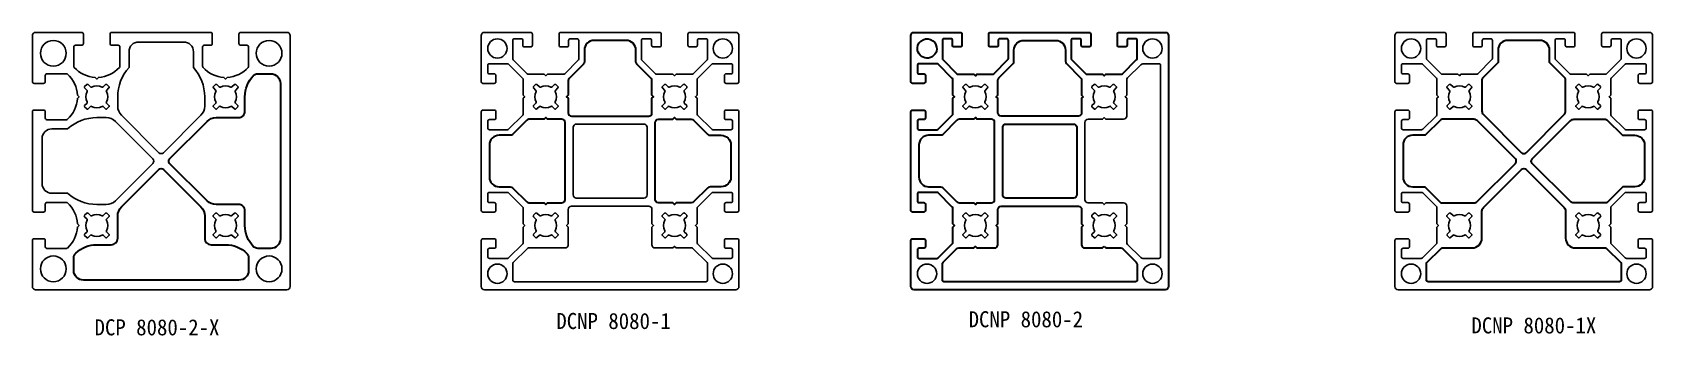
# Model space of a CAD drawing. Extents: x 2157 to 12417, y 247 to 1676.
# Drawn here: x 9896 to 10399, y 1502 to 1596 of the extents above; entities that cross this region are included whole.
import ezdxf

# ---------------------------------------------------------------- set-up
doc = ezdxf.new("R2010")
doc.units = 0
doc.header["$LTSCALE"] = 8
doc.layers.add('3', color=3, linetype='CONTINUOUS')
doc.layers.add('AM_0', color=7, linetype='CONTINUOUS', lineweight=30)
doc.styles.add('궁서체', font='')
doc.styles.get('궁서체').set_extended_font_data('GungsuhChe')

msp = doc.modelspace()

# ---------------------------------------------------------------- linework, layer by layer
at = {"layer": '3', "color": 7}
for points in [[(9951.47, 1592.06), (9949.47, 1592.06, 0.414214), (9948.97, 1591.56), (9948.97, 1585.49, 0.186978), (9949.1, 1585.16, 0.196808), (9955.6, 1582.07), (9956.12, 1581.56), (9956.63, 1582.07, 0.196808), (9963.14, 1585.16, 0.186978), (9963.27, 1585.49), (9963.27, 1591.56, 0.414214), (9962.77, 1592.06), (9960.77, 1592.06, -0.414214), (9960.27, 1592.56), (9960.27, 1595.56, -0.414214), (9960.77, 1596.06), (9975.12, 1596.06, -0.414214), (9976.12, 1595.06), (9976.12, 1517.06, -0.414214), (9975.12, 1516.06), (9897.12, 1516.06, -0.414214), (9896.12, 1517.06), (9896.12, 1531.41, -0.414214), (9896.62, 1531.91), (9899.62, 1531.91, -0.414214), (9900.12, 1531.41), (9900.12, 1529.41, 0.414214), (9900.62, 1528.91), (9906.68, 1528.91, 0.186978), (9907.02, 1529.04, 0.196808), (9910.1, 1535.54), (9910.62, 1536.06), (9910.1, 1536.57, 0.196808), (9907.02, 1543.08, 0.186978), (9906.68, 1543.21), (9900.62, 1543.21, 0.414214), (9900.12, 1542.71), (9900.12, 1540.71, -0.414214), (9899.62, 1540.21), (9896.62, 1540.21, -0.414214), (9896.12, 1540.71), (9896.12, 1556.06), (9896.12, 1571.41, -0.414214), (9896.62, 1571.91), (9899.62, 1571.91, -0.414214), (9900.12, 1571.41), (9900.12, 1569.41, 0.414214), (9900.62, 1568.91), (9906.68, 1568.91, 0.186978), (9907.02, 1569.04, 0.196808), (9910.1, 1575.54), (9910.62, 1576.06), (9910.1, 1576.57, 0.196808), (9907.02, 1583.08, 0.186978), (9906.68, 1583.21), (9900.62, 1583.21, 0.414214), (9900.12, 1582.71), (9900.12, 1580.71, -0.414214), (9899.62, 1580.21), (9896.62, 1580.21, -0.414214), (9896.12, 1580.71), (9896.12, 1595.06, -0.414214), (9897.12, 1596.06), (9911.47, 1596.06, -0.414214), (9911.97, 1595.56), (9911.97, 1592.56, -0.414214), (9911.47, 1592.06), (9909.47, 1592.06, 0.414214), (9908.97, 1591.56), (9908.97, 1585.49, 0.186978), (9909.1, 1585.16, 0.196808), (9915.6, 1582.07), (9916.12, 1581.56), (9916.63, 1582.07, 0.196808), (9923.14, 1585.16, 0.186978), (9923.27, 1585.49), (9923.27, 1591.56, 0.414214), (9922.77, 1592.06), (9920.77, 1592.06, -0.414214), (9920.27, 1592.56), (9920.27, 1595.56, -0.414214), (9920.77, 1596.06), (9936.12, 1596.06), (9951.47, 1596.06, -0.414214), (9951.97, 1595.56), (9951.97, 1592.56, -0.414214)], [(9923.79, 1570.3), (9935.41, 1558.67, 0.414214), (9936.82, 1558.67), (9948.44, 1570.3, 0.198912), (9949.62, 1573.12), (9949.62, 1576.06, 0.186266), (9946.12, 1585.13), (9946.12, 1590.06, 0.414214), (9943.12, 1593.06), (9936.12, 1593.06), (9929.12, 1593.06, 0.414214), (9926.12, 1590.06), (9926.12, 1585.13, 0.186266), (9922.62, 1576.06), (9922.62, 1573.12, 0.198912)], [(9917.74, 1579.04, 0.33241), (9918.1, 1579.1), (9918.84, 1579.84, -0.414214), (9919.26, 1579.84), (9919.9, 1579.21, -0.414214), (9919.9, 1578.78), (9919.15, 1578.04, 0.33241), (9919.1, 1577.68, -0.254426), (9919.1, 1574.43, 0.33241), (9919.15, 1574.08), (9919.9, 1573.33, -0.414214), (9919.9, 1572.91), (9919.26, 1572.28, -0.414214), (9918.84, 1572.28), (9918.1, 1573.02, 0.33241), (9917.74, 1573.07, -0.254426), (9914.49, 1573.07, 0.33241), (9914.14, 1573.02), (9913.39, 1572.28, -0.414214), (9912.97, 1572.28), (9912.33, 1572.91, -0.414214), (9912.33, 1573.33), (9913.08, 1574.08, 0.33241), (9913.13, 1574.43, -0.254426), (9913.13, 1577.68, 0.33241), (9913.08, 1578.04), (9912.33, 1578.78, -0.414214), (9912.33, 1579.21), (9912.97, 1579.84, -0.414214), (9913.39, 1579.84), (9914.14, 1579.1, 0.33241), (9914.49, 1579.04, -0.254426)], [(9954.49, 1579.04, -0.33241), (9954.14, 1579.1), (9953.39, 1579.84, 0.414214), (9952.97, 1579.84), (9952.33, 1579.21, 0.414214), (9952.33, 1578.78), (9953.08, 1578.04, -0.33241), (9953.13, 1577.68, 0.254426), (9953.13, 1574.43, -0.33241), (9953.08, 1574.08), (9952.33, 1573.33, 0.414214), (9952.33, 1572.91), (9952.97, 1572.28, 0.414214), (9953.39, 1572.28), (9954.14, 1573.02, -0.33241), (9954.49, 1573.07, 0.254426), (9957.74, 1573.07, -0.33241), (9958.1, 1573.02), (9958.84, 1572.28, 0.414214), (9959.26, 1572.28), (9959.9, 1572.91, 0.414214), (9959.9, 1573.33), (9959.15, 1574.08, -0.33241), (9959.1, 1574.43, 0.254426), (9959.1, 1577.68, -0.33241), (9959.15, 1578.04), (9959.9, 1578.78, 0.414214), (9959.9, 1579.21), (9959.26, 1579.84, 0.414214), (9958.84, 1579.84), (9958.1, 1579.1, -0.33241), (9957.74, 1579.04, 0.254426)], [(10058.51, 1574.43, 0.33241), (10058.57, 1574.08), (10059.31, 1573.33, -0.414214), (10059.31, 1572.91), (10058.68, 1572.28, -0.414214), (10058.25, 1572.28), (10057.51, 1573.02, 0.33241), (10057.15, 1573.07, -0.254426), (10053.9, 1573.07, 0.33241), (10053.55, 1573.02), (10052.8, 1572.28, -0.414214), (10052.38, 1572.28), (10051.75, 1572.91, -0.414214), (10051.75, 1573.33), (10052.49, 1574.08, 0.33241), (10052.54, 1574.43, -0.254426), (10052.54, 1577.68, 0.33241), (10052.49, 1578.04), (10051.75, 1578.78, -0.414214), (10051.75, 1579.21), (10052.38, 1579.84, -0.414214), (10052.8, 1579.84), (10053.55, 1579.1, 0.33241), (10053.9, 1579.04, -0.254426), (10057.15, 1579.04, 0.33241), (10057.51, 1579.1), (10058.25, 1579.84, -0.414214), (10058.68, 1579.84), (10059.31, 1579.21, -0.414214), (10059.31, 1578.78), (10058.57, 1578.04, 0.33241), (10058.51, 1577.68, -0.254426)], [(10092.54, 1574.43, -0.33241), (10092.49, 1574.08), (10091.75, 1573.33, 0.414214), (10091.75, 1572.91), (10092.38, 1572.28, 0.414214), (10092.8, 1572.28), (10093.55, 1573.02, -0.33241), (10093.9, 1573.07, 0.254426), (10097.15, 1573.07, -0.33241), (10097.51, 1573.02), (10098.25, 1572.28, 0.414214), (10098.68, 1572.28), (10099.31, 1572.91, 0.414214), (10099.31, 1573.33), (10098.57, 1574.08, -0.33241), (10098.51, 1574.43, 0.254426), (10098.51, 1577.68, -0.33241), (10098.57, 1578.04), (10099.31, 1578.78, 0.414214), (10099.31, 1579.21), (10098.68, 1579.84, 0.414214), (10098.25, 1579.84), (10097.51, 1579.1, -0.33241), (10097.15, 1579.04, 0.254426), (10093.9, 1579.04, -0.33241), (10093.55, 1579.1), (10092.8, 1579.84, 0.414214), (10092.38, 1579.84), (10091.75, 1579.21, 0.414214), (10091.75, 1578.78), (10092.49, 1578.04, -0.33241), (10092.54, 1577.68, 0.254426)], [(10190.57, 1573.07, -0.33241), (10190.93, 1573.02), (10191.67, 1572.28, 0.414214), (10192.1, 1572.28), (10192.73, 1572.91, 0.414214), (10192.73, 1573.33), (10191.98, 1574.08, -0.33241), (10191.93, 1574.43, 0.254426), (10191.93, 1577.68, -0.33241), (10191.98, 1578.04), (10192.73, 1578.78, 0.414214), (10192.73, 1579.21), (10192.1, 1579.84, 0.414214), (10191.67, 1579.84), (10190.93, 1579.1, -0.33241), (10190.57, 1579.04, 0.254426), (10187.32, 1579.04, -0.33241), (10186.97, 1579.1), (10186.22, 1579.84, 0.414214), (10185.8, 1579.84), (10185.17, 1579.21, 0.414214), (10185.17, 1578.78), (10185.91, 1578.04, -0.33241), (10185.96, 1577.68, 0.254426), (10185.96, 1574.43, -0.33241), (10185.91, 1574.08), (10185.17, 1573.33, 0.414214), (10185.17, 1572.91), (10185.8, 1572.28, 0.414214), (10186.22, 1572.28), (10186.97, 1573.02, -0.33241), (10187.32, 1573.07, 0.254426)], [(10227.32, 1573.07, 0.33241), (10226.97, 1573.02), (10226.22, 1572.28, -0.414214), (10225.8, 1572.28), (10225.17, 1572.91, -0.414214), (10225.17, 1573.33), (10225.91, 1574.08, 0.33241), (10225.96, 1574.43, -0.254426), (10225.96, 1577.68, 0.33241), (10225.91, 1578.04), (10225.17, 1578.78, -0.414214), (10225.17, 1579.21), (10225.8, 1579.84, -0.414214), (10226.22, 1579.84), (10226.97, 1579.1, 0.33241), (10227.32, 1579.04, -0.254426), (10230.57, 1579.04, 0.33241), (10230.93, 1579.1), (10231.67, 1579.84, -0.414214), (10232.1, 1579.84), (10232.73, 1579.21, -0.414214), (10232.73, 1578.78), (10231.98, 1578.04, 0.33241), (10231.93, 1577.68, -0.254426), (10231.93, 1574.43, 0.33241), (10231.98, 1574.08), (10232.73, 1573.33, -0.414214), (10232.73, 1572.91), (10232.1, 1572.28, -0.414214), (10231.67, 1572.28), (10230.93, 1573.02, 0.33241), (10230.57, 1573.07, -0.254426)], [(10340.9, 1573.07, -0.33241), (10341.25, 1573.02), (10342, 1572.28, 0.414214), (10342.42, 1572.28), (10343.06, 1572.91, 0.414214), (10343.06, 1573.33), (10342.31, 1574.08, -0.33241), (10342.26, 1574.43, 0.254426), (10342.26, 1577.68, -0.33241), (10342.31, 1578.04), (10343.06, 1578.78, 0.414214), (10343.06, 1579.21), (10342.42, 1579.84, 0.414214), (10342, 1579.84), (10341.25, 1579.1, -0.33241), (10340.9, 1579.04, 0.254426), (10337.65, 1579.04, -0.33241), (10337.29, 1579.1), (10336.55, 1579.84, 0.414214), (10336.13, 1579.84), (10335.49, 1579.21, 0.414214), (10335.49, 1578.78), (10336.24, 1578.04, -0.33241), (10336.29, 1577.68, 0.254426), (10336.29, 1574.43, -0.33241), (10336.24, 1574.08), (10335.49, 1573.33, 0.414214), (10335.49, 1572.91), (10336.13, 1572.28, 0.414214), (10336.55, 1572.28), (10337.29, 1573.02, -0.33241), (10337.65, 1573.07, 0.254426)], [(10377.65, 1573.07, 0.33241), (10377.29, 1573.02), (10376.55, 1572.28, -0.414214), (10376.13, 1572.28), (10375.49, 1572.91, -0.414214), (10375.49, 1573.33), (10376.24, 1574.08, 0.33241), (10376.29, 1574.43, -0.254426), (10376.29, 1577.68, 0.33241), (10376.24, 1578.04), (10375.49, 1578.78, -0.414214), (10375.49, 1579.21), (10376.13, 1579.84, -0.414214), (10376.55, 1579.84), (10377.29, 1579.1, 0.33241), (10377.65, 1579.04, -0.254426), (10380.9, 1579.04, 0.33241), (10381.25, 1579.1), (10382, 1579.84, -0.414214), (10382.42, 1579.84), (10383.06, 1579.21, -0.414214), (10383.06, 1578.78), (10382.31, 1578.04, 0.33241), (10382.26, 1577.68, -0.254426), (10382.26, 1574.43, 0.33241), (10382.31, 1574.08), (10383.06, 1573.33, -0.414214), (10383.06, 1572.91), (10382.42, 1572.28, -0.414214), (10382, 1572.28), (10381.25, 1573.02, 0.33241), (10380.9, 1573.07, -0.254426)], [(9916.12, 1569.56, 0.186266), (9907.05, 1566.06), (9902.12, 1566.06, 0.414214), (9899.12, 1563.06), (9899.12, 1556.06), (9899.12, 1549.06, 0.414214), (9902.12, 1546.06), (9907.05, 1546.06, 0.186266), (9916.12, 1542.56), (9919.05, 1542.56, 0.198912), (9921.88, 1543.73), (9933.5, 1555.35, 0.414214), (9933.5, 1556.76), (9921.88, 1568.39, 0.198912), (9919.05, 1569.56)], [(9917.74, 1533.07, -0.33241), (9918.1, 1533.02), (9918.84, 1532.28, 0.414214), (9919.26, 1532.28), (9919.9, 1532.91, 0.414214), (9919.9, 1533.33), (9919.15, 1534.08, -0.33241), (9919.1, 1534.43, 0.254426), (9919.1, 1537.68, -0.33241), (9919.15, 1538.04), (9919.9, 1538.78, 0.414214), (9919.9, 1539.21), (9919.26, 1539.84, 0.414214), (9918.84, 1539.84), (9918.1, 1539.1, -0.33241), (9917.74, 1539.04, 0.254426), (9914.49, 1539.04, -0.33241), (9914.14, 1539.1), (9913.39, 1539.84, 0.414214), (9912.97, 1539.84), (9912.33, 1539.21, 0.414214), (9912.33, 1538.78), (9913.08, 1538.04, -0.33241), (9913.13, 1537.68, 0.254426), (9913.13, 1534.43, -0.33241), (9913.08, 1534.08), (9912.33, 1533.33, 0.414214), (9912.33, 1532.91), (9912.97, 1532.28, 0.414214), (9913.39, 1532.28), (9914.14, 1533.02, -0.33241), (9914.49, 1533.07, 0.254426)], [(9954.49, 1533.07, 0.33241), (9954.14, 1533.02), (9953.39, 1532.28, -0.414214), (9952.97, 1532.28), (9952.33, 1532.91, -0.414214), (9952.33, 1533.33), (9953.08, 1534.08, 0.33241), (9953.13, 1534.43, -0.254426), (9953.13, 1537.68, 0.33241), (9953.08, 1538.04), (9952.33, 1538.78, -0.414214), (9952.33, 1539.21), (9952.97, 1539.84, -0.414214), (9953.39, 1539.84), (9954.14, 1539.1, 0.33241), (9954.49, 1539.04, -0.254426), (9957.74, 1539.04, 0.33241), (9958.1, 1539.1), (9958.84, 1539.84, -0.414214), (9959.26, 1539.84), (9959.9, 1539.21, -0.414214), (9959.9, 1538.78), (9959.15, 1538.04, 0.33241), (9959.1, 1537.68, -0.254426), (9959.1, 1534.43, 0.33241), (9959.15, 1534.08), (9959.9, 1533.33, -0.414214), (9959.9, 1532.91), (9959.26, 1532.28, -0.414214), (9958.84, 1532.28), (9958.1, 1533.02, 0.33241), (9957.74, 1533.07, -0.254426)], [(10058.51, 1537.68, -0.33241), (10058.57, 1538.04), (10059.31, 1538.78, 0.414214), (10059.31, 1539.21), (10058.68, 1539.84, 0.414214), (10058.25, 1539.84), (10057.51, 1539.1, -0.33241), (10057.15, 1539.04, 0.254426), (10053.9, 1539.04, -0.33241), (10053.55, 1539.1), (10052.8, 1539.84, 0.414214), (10052.38, 1539.84), (10051.75, 1539.21, 0.414214), (10051.75, 1538.78), (10052.49, 1538.04, -0.33241), (10052.54, 1537.68, 0.254426), (10052.54, 1534.43, -0.33241), (10052.49, 1534.08), (10051.75, 1533.33, 0.414214), (10051.75, 1532.91), (10052.38, 1532.28, 0.414214), (10052.8, 1532.28), (10053.55, 1533.02, -0.33241), (10053.9, 1533.07, 0.254426), (10057.15, 1533.07, -0.33241), (10057.51, 1533.02), (10058.25, 1532.28, 0.414214), (10058.68, 1532.28), (10059.31, 1532.91, 0.414214), (10059.31, 1533.33), (10058.57, 1534.08, -0.33241), (10058.51, 1534.43, 0.254426)], [(10092.54, 1537.68, 0.33241), (10092.49, 1538.04), (10091.75, 1538.78, -0.414214), (10091.75, 1539.21), (10092.38, 1539.84, -0.414214), (10092.8, 1539.84), (10093.55, 1539.1, 0.33241), (10093.9, 1539.04, -0.254426), (10097.15, 1539.04, 0.33241), (10097.51, 1539.1), (10098.25, 1539.84, -0.414214), (10098.68, 1539.84), (10099.31, 1539.21, -0.414214), (10099.31, 1538.78), (10098.57, 1538.04, 0.33241), (10098.51, 1537.68, -0.254426), (10098.51, 1534.43, 0.33241), (10098.57, 1534.08), (10099.31, 1533.33, -0.414214), (10099.31, 1532.91), (10098.68, 1532.28, -0.414214), (10098.25, 1532.28), (10097.51, 1533.02, 0.33241), (10097.15, 1533.07, -0.254426), (10093.9, 1533.07, 0.33241), (10093.55, 1533.02), (10092.8, 1532.28, -0.414214), (10092.38, 1532.28), (10091.75, 1532.91, -0.414214), (10091.75, 1533.33), (10092.49, 1534.08, 0.33241), (10092.54, 1534.43, -0.254426)], [(10190.57, 1539.04, 0.33241), (10190.93, 1539.1), (10191.67, 1539.84, -0.414214), (10192.1, 1539.84), (10192.73, 1539.21, -0.414214), (10192.73, 1538.78), (10191.98, 1538.04, 0.33241), (10191.93, 1537.68, -0.254426), (10191.93, 1534.43, 0.33241), (10191.98, 1534.08), (10192.73, 1533.33, -0.414214), (10192.73, 1532.91), (10192.1, 1532.28, -0.414214), (10191.67, 1532.28), (10190.93, 1533.02, 0.33241), (10190.57, 1533.07, -0.254426), (10187.32, 1533.07, 0.33241), (10186.97, 1533.02), (10186.22, 1532.28, -0.414214), (10185.8, 1532.28), (10185.17, 1532.91, -0.414214), (10185.17, 1533.33), (10185.91, 1534.08, 0.33241), (10185.96, 1534.43, -0.254426), (10185.96, 1537.68, 0.33241), (10185.91, 1538.04), (10185.17, 1538.78, -0.414214), (10185.17, 1539.21), (10185.8, 1539.84, -0.414214), (10186.22, 1539.84), (10186.97, 1539.1, 0.33241), (10187.32, 1539.04, -0.254426)], [(10227.32, 1539.04, -0.33241), (10226.97, 1539.1), (10226.22, 1539.84, 0.414214), (10225.8, 1539.84), (10225.17, 1539.21, 0.414214), (10225.17, 1538.78), (10225.91, 1538.04, -0.33241), (10225.96, 1537.68, 0.254426), (10225.96, 1534.43, -0.33241), (10225.91, 1534.08), (10225.17, 1533.33, 0.414214), (10225.17, 1532.91), (10225.8, 1532.28, 0.414214), (10226.22, 1532.28), (10226.97, 1533.02, -0.33241), (10227.32, 1533.07, 0.254426), (10230.57, 1533.07, -0.33241), (10230.93, 1533.02), (10231.67, 1532.28, 0.414214), (10232.1, 1532.28), (10232.73, 1532.91, 0.414214), (10232.73, 1533.33), (10231.98, 1534.08, -0.33241), (10231.93, 1534.43, 0.254426), (10231.93, 1537.68, -0.33241), (10231.98, 1538.04), (10232.73, 1538.78, 0.414214), (10232.73, 1539.21), (10232.1, 1539.84, 0.414214), (10231.67, 1539.84), (10230.93, 1539.1, -0.33241), (10230.57, 1539.04, 0.254426)], [(10340.9, 1539.04, 0.33241), (10341.25, 1539.1), (10342, 1539.84, -0.414214), (10342.42, 1539.84), (10343.06, 1539.21, -0.414214), (10343.06, 1538.78), (10342.31, 1538.04, 0.33241), (10342.26, 1537.68, -0.254426), (10342.26, 1534.43, 0.33241), (10342.31, 1534.08), (10343.06, 1533.33, -0.414214), (10343.06, 1532.91), (10342.42, 1532.28, -0.414214), (10342, 1532.28), (10341.25, 1533.02, 0.33241), (10340.9, 1533.07, -0.254426), (10337.65, 1533.07, 0.33241), (10337.29, 1533.02), (10336.55, 1532.28, -0.414214), (10336.13, 1532.28), (10335.49, 1532.91, -0.414214), (10335.49, 1533.33), (10336.24, 1534.08, 0.33241), (10336.29, 1534.43, -0.254426), (10336.29, 1537.68, 0.33241), (10336.24, 1538.04), (10335.49, 1538.78, -0.414214), (10335.49, 1539.21), (10336.13, 1539.84, -0.414214), (10336.55, 1539.84), (10337.29, 1539.1, 0.33241), (10337.65, 1539.04, -0.254426)], [(10377.65, 1539.04, -0.33241), (10377.29, 1539.1), (10376.55, 1539.84, 0.414214), (10376.13, 1539.84), (10375.49, 1539.21, 0.414214), (10375.49, 1538.78), (10376.24, 1538.04, -0.33241), (10376.29, 1537.68, 0.254426), (10376.29, 1534.43, -0.33241), (10376.24, 1534.08), (10375.49, 1533.33, 0.414214), (10375.49, 1532.91), (10376.13, 1532.28, 0.414214), (10376.55, 1532.28), (10377.29, 1533.02, -0.33241), (10377.65, 1533.07, 0.254426), (10380.9, 1533.07, -0.33241), (10381.25, 1533.02), (10382, 1532.28, 0.414214), (10382.42, 1532.28), (10383.06, 1532.91, 0.414214), (10383.06, 1533.33), (10382.31, 1534.08, -0.33241), (10382.26, 1534.43, 0.254426), (10382.26, 1537.68, -0.33241), (10382.31, 1538.04), (10383.06, 1538.78, 0.414214), (10383.06, 1539.21), (10382.42, 1539.84, 0.414214), (10382, 1539.84), (10381.25, 1539.1, -0.33241), (10380.9, 1539.04, 0.254426)]]:
    msp.add_lwpolyline(points, format="xyb", close=True, dxfattribs=at)
at = {"layer": '3', "color": 7, "lineweight": -3}
for points in [[(10051.38, 1595.56, 0.414214), (10050.88, 1596.06), (10036.53, 1596.06, 0.414214), (10035.53, 1595.06), (10035.53, 1580.71, 0.414214), (10036.03, 1580.21), (10039.53, 1580.21, 0.414214), (10040.03, 1580.71), (10040.03, 1582.66, 0.414214), (10039.53, 1583.16), (10038.03, 1583.16, -0.414214), (10037.53, 1583.66), (10037.53, 1585.81, -0.414214), (10038.03, 1586.31), (10043.63, 1586.31, -0.198912), (10043.99, 1586.16), (10048.38, 1581.77, -0.198912), (10048.53, 1581.41), (10048.53, 1576.56), (10049.03, 1576.06), (10048.53, 1575.56), (10048.53, 1570.7, -0.198912), (10048.38, 1570.35), (10043.99, 1565.95, -0.198912), (10043.63, 1565.81), (10038.03, 1565.81, -0.414214), (10037.53, 1566.31), (10037.53, 1568.46, -0.414214), (10038.03, 1568.96), (10039.53, 1568.96, 0.414214), (10040.03, 1569.46), (10040.03, 1571.41, 0.414214), (10039.53, 1571.91), (10036.03, 1571.91, 0.414214), (10035.53, 1571.41), (10035.53, 1540.71, 0.414214), (10036.03, 1540.21), (10039.53, 1540.21, 0.414214), (10040.03, 1540.71), (10040.03, 1542.66, 0.414214), (10039.53, 1543.16), (10038.03, 1543.16, -0.414214), (10037.53, 1543.66), (10037.53, 1545.81, -0.414214), (10038.03, 1546.31), (10043.63, 1546.31, -0.198912), (10043.99, 1546.16), (10048.38, 1541.77, -0.198912), (10048.53, 1541.41), (10048.53, 1536.56), (10049.03, 1536.06), (10048.53, 1535.56), (10048.53, 1530.7, -0.198912), (10048.38, 1530.35), (10043.99, 1525.95, -0.198912), (10043.63, 1525.81), (10038.03, 1525.81, -0.414214), (10037.53, 1526.31), (10037.53, 1528.46, -0.414214), (10038.03, 1528.96), (10039.53, 1528.96, 0.414214), (10040.03, 1529.46), (10040.03, 1531.41, 0.414214), (10039.53, 1531.91), (10036.03, 1531.91, 0.414214), (10035.53, 1531.41), (10035.53, 1517.06, 0.414214), (10036.53, 1516.06), (10114.53, 1516.06, 0.414214), (10115.53, 1517.06), (10115.53, 1531.41, 0.414214), (10115.03, 1531.91), (10111.53, 1531.91, 0.414214), (10111.03, 1531.41), (10111.03, 1529.46, 0.414214), (10111.53, 1528.96), (10113.03, 1528.96, -0.414214), (10113.53, 1528.46), (10113.53, 1526.31, -0.414214), (10113.03, 1525.81), (10107.42, 1525.81, -0.198912), (10107.07, 1525.95), (10102.67, 1530.35, -0.198912), (10102.53, 1530.7), (10102.53, 1535.56), (10102.03, 1536.06), (10102.53, 1536.56), (10102.53, 1541.41, -0.198912), (10102.67, 1541.77), (10107.07, 1546.16, -0.198912), (10107.42, 1546.31), (10113.03, 1546.31, -0.414214), (10113.53, 1545.81), (10113.53, 1543.66, -0.414214), (10113.03, 1543.16), (10111.53, 1543.16, 0.414214), (10111.03, 1542.66), (10111.03, 1540.71, 0.414214), (10111.53, 1540.21), (10115.03, 1540.21, 0.414214), (10115.53, 1540.71), (10115.53, 1556.06), (10115.53, 1571.41, 0.414214), (10115.03, 1571.91), (10111.53, 1571.91, 0.414214), (10111.03, 1571.41), (10111.03, 1569.46, 0.414214), (10111.53, 1568.96), (10113.03, 1568.96, -0.414214), (10113.53, 1568.46), (10113.53, 1566.31, -0.414214), (10113.03, 1565.81), (10107.42, 1565.81, -0.198912), (10107.07, 1565.95), (10102.67, 1570.35, -0.198912), (10102.53, 1570.7), (10102.53, 1575.56), (10102.03, 1576.06), (10102.53, 1576.56), (10102.53, 1581.41, -0.198912), (10102.67, 1581.77), (10107.07, 1586.16, -0.198912), (10107.42, 1586.31), (10113.03, 1586.31, -0.414214), (10113.53, 1585.81), (10113.53, 1583.66, -0.414214), (10113.03, 1583.16), (10111.53, 1583.16, 0.414214), (10111.03, 1582.66), (10111.03, 1580.71, 0.414214), (10111.53, 1580.21), (10115.03, 1580.21, 0.414214), (10115.53, 1580.71), (10115.53, 1595.06, 0.414214), (10114.53, 1596.06), (10100.18, 1596.06, 0.414214), (10099.68, 1595.56), (10099.68, 1592.06, 0.414214), (10100.18, 1591.56), (10102.13, 1591.56, 0.414214), (10102.63, 1592.06), (10102.63, 1593.56, -0.414214), (10103.13, 1594.06), (10105.28, 1594.06, -0.414214), (10105.78, 1593.56), (10105.78, 1587.91, -0.198912), (10105.63, 1587.55), (10101.28, 1583.2, -0.198912), (10100.93, 1583.06), (10096.03, 1583.06), (10095.53, 1582.56), (10095.03, 1583.06), (10089.98, 1583.06, -0.198912), (10089.63, 1583.2), (10085.42, 1587.41, -0.198912), (10085.28, 1587.76), (10085.28, 1593.56, -0.414214), (10085.78, 1594.06), (10087.93, 1594.06, -0.414214), (10088.43, 1593.56), (10088.43, 1592.06, 0.414214), (10088.93, 1591.56), (10090.88, 1591.56, 0.414214), (10091.38, 1592.06), (10091.38, 1595.56, 0.414214), (10090.88, 1596.06), (10075.53, 1596.06), (10060.18, 1596.06, 0.414214), (10059.68, 1595.56), (10059.68, 1592.06, 0.414214), (10060.18, 1591.56), (10062.13, 1591.56, 0.414214), (10062.63, 1592.06), (10062.63, 1593.56, -0.414214), (10063.13, 1594.06), (10065.28, 1594.06, -0.414214), (10065.78, 1593.56), (10065.78, 1587.76, -0.198912), (10065.63, 1587.41), (10061.42, 1583.2, -0.198912), (10061.07, 1583.06), (10056.03, 1583.06), (10055.53, 1582.56), (10055.03, 1583.06), (10050.13, 1583.06, -0.198912), (10049.77, 1583.2), (10045.42, 1587.55, -0.198912), (10045.28, 1587.91), (10045.28, 1593.56, -0.414214), (10045.78, 1594.06), (10047.93, 1594.06, -0.414214), (10048.43, 1593.56), (10048.43, 1592.06, 0.414214), (10048.93, 1591.56), (10050.88, 1591.56, 0.414214), (10051.38, 1592.06)], [(10383.92, 1591.56), (10385.87, 1591.56, 0.414214), (10386.37, 1592.06), (10386.37, 1593.56, -0.414214), (10386.87, 1594.06), (10389.02, 1594.06, -0.414214), (10389.52, 1593.56), (10389.52, 1587.95, -0.198912), (10389.38, 1587.6), (10384.98, 1583.2, -0.198912), (10384.63, 1583.06), (10379.77, 1583.06), (10379.27, 1582.56), (10378.77, 1583.06), (10373.92, 1583.06, -0.198912), (10373.57, 1583.2), (10369.17, 1587.6, -0.198912), (10369.02, 1587.95), (10369.02, 1593.56, -0.414214), (10369.52, 1594.06), (10371.67, 1594.06, -0.414214), (10372.17, 1593.56), (10372.17, 1592.06, 0.414214), (10372.67, 1591.56), (10374.62, 1591.56, 0.414214), (10375.12, 1592.06), (10375.12, 1595.56, 0.414214), (10374.62, 1596.06), (10359.27, 1596.06), (10343.92, 1596.06, 0.414214), (10343.42, 1595.56), (10343.42, 1592.06, 0.414214), (10343.92, 1591.56), (10345.87, 1591.56, 0.414214), (10346.37, 1592.06), (10346.37, 1593.56, -0.414214), (10346.87, 1594.06), (10349.02, 1594.06, -0.414214), (10349.52, 1593.56), (10349.52, 1587.95, -0.198912), (10349.38, 1587.6), (10344.98, 1583.2, -0.198912), (10344.63, 1583.06), (10339.77, 1583.06), (10339.27, 1582.56), (10338.77, 1583.06), (10333.92, 1583.06, -0.198912), (10333.57, 1583.2), (10329.17, 1587.6, -0.198912), (10329.02, 1587.95), (10329.02, 1593.56, -0.414214), (10329.52, 1594.06), (10331.67, 1594.06, -0.414214), (10332.17, 1593.56), (10332.17, 1592.06, 0.414214), (10332.67, 1591.56), (10334.62, 1591.56, 0.414214), (10335.12, 1592.06), (10335.12, 1595.56, 0.414214), (10334.62, 1596.06), (10320.27, 1596.06, 0.414214), (10319.27, 1595.06), (10319.27, 1580.71, 0.414214), (10319.77, 1580.21), (10323.27, 1580.21, 0.414214), (10323.77, 1580.71), (10323.77, 1582.66, 0.414214), (10323.27, 1583.16), (10321.77, 1583.16, -0.414214), (10321.27, 1583.66), (10321.27, 1585.81, -0.414214), (10321.77, 1586.31), (10327.43, 1586.31, -0.198912), (10327.78, 1586.16), (10332.13, 1581.81, -0.198912), (10332.27, 1581.46), (10332.27, 1576.56), (10332.77, 1576.06), (10332.27, 1575.56), (10332.27, 1570.51, -0.198912), (10332.13, 1570.16), (10327.92, 1565.95, -0.198912), (10327.57, 1565.81), (10321.77, 1565.81, -0.414214), (10321.27, 1566.31), (10321.27, 1568.46, -0.414214), (10321.77, 1568.96), (10323.27, 1568.96, 0.414214), (10323.77, 1569.46), (10323.77, 1571.41, 0.414214), (10323.27, 1571.91), (10319.77, 1571.91, 0.414214), (10319.27, 1571.41), (10319.27, 1556.06), (10319.27, 1540.71, 0.414214), (10319.77, 1540.21), (10323.27, 1540.21, 0.414214), (10323.77, 1540.71), (10323.77, 1542.66, 0.414214), (10323.27, 1543.16), (10321.77, 1543.16, -0.414214), (10321.27, 1543.66), (10321.27, 1545.81, -0.414214), (10321.77, 1546.31), (10327.57, 1546.31, -0.198912), (10327.92, 1546.16), (10332.13, 1541.95, -0.198912), (10332.27, 1541.6), (10332.27, 1536.56), (10332.77, 1536.06), (10332.27, 1535.56), (10332.27, 1530.66, -0.198912), (10332.13, 1530.3), (10327.78, 1525.95, -0.198912), (10327.43, 1525.81), (10321.77, 1525.81, -0.414214), (10321.27, 1526.31), (10321.27, 1528.46, -0.414214), (10321.77, 1528.96), (10323.27, 1528.96, 0.414214), (10323.77, 1529.46), (10323.77, 1531.41, 0.414214), (10323.27, 1531.91), (10319.77, 1531.91, 0.414214), (10319.27, 1531.41), (10319.27, 1517.06, 0.414214), (10320.27, 1516.06), (10398.27, 1516.06, 0.414214), (10399.27, 1517.06), (10399.27, 1531.41, 0.414214), (10398.77, 1531.91), (10395.27, 1531.91, 0.414214), (10394.77, 1531.41), (10394.77, 1529.46, 0.414214), (10395.27, 1528.96), (10396.77, 1528.96, -0.414214), (10397.27, 1528.46), (10397.27, 1526.31, -0.414214), (10396.77, 1525.81), (10391.12, 1525.81, -0.198912), (10390.77, 1525.95), (10386.42, 1530.3, -0.198912), (10386.27, 1530.66), (10386.27, 1535.56), (10385.77, 1536.06), (10386.27, 1536.56), (10386.27, 1541.6, -0.198912), (10386.42, 1541.95), (10390.63, 1546.16, -0.198912), (10390.98, 1546.31), (10396.77, 1546.31, -0.414214), (10397.27, 1545.81), (10397.27, 1543.66, -0.414214), (10396.77, 1543.16), (10395.27, 1543.16, 0.414214), (10394.77, 1542.66), (10394.77, 1540.71, 0.414214), (10395.27, 1540.21), (10398.77, 1540.21, 0.414214), (10399.27, 1540.71), (10399.27, 1556.06), (10399.27, 1571.41, 0.414214), (10398.77, 1571.91), (10395.27, 1571.91, 0.414214), (10394.77, 1571.41), (10394.77, 1569.46, 0.414214), (10395.27, 1568.96), (10396.77, 1568.96, -0.414214), (10397.27, 1568.46), (10397.27, 1566.31, -0.414214), (10396.77, 1565.81), (10390.98, 1565.81, -0.198912), (10390.63, 1565.95), (10386.42, 1570.16, -0.198912), (10386.27, 1570.51), (10386.27, 1575.56), (10385.77, 1576.06), (10386.27, 1576.56), (10386.27, 1581.46, -0.198912), (10386.42, 1581.81), (10390.77, 1586.16, -0.198912), (10391.12, 1586.31), (10396.77, 1586.31, -0.414214), (10397.27, 1585.81), (10397.27, 1583.66, -0.414214), (10396.77, 1583.16), (10395.27, 1583.16, 0.414214), (10394.77, 1582.66), (10394.77, 1580.71, 0.414214), (10395.27, 1580.21), (10398.77, 1580.21, 0.414214), (10399.27, 1580.71), (10399.27, 1595.06, 0.414214), (10398.27, 1596.06), (10383.92, 1596.06, 0.414214), (10383.42, 1595.56), (10383.42, 1592.06, 0.414214)], [(10240.3, 1526.1), (10236.24, 1530.16, -0.198912), (10235.95, 1530.86), (10235.95, 1535.56), (10235.45, 1536.06), (10235.95, 1536.56), (10235.95, 1542.06, 0.414214), (10234.95, 1543.06), (10229.45, 1543.06), (10228.95, 1542.56), (10228.45, 1543.06), (10223.95, 1543.06, -0.414214), (10222.95, 1544.06), (10222.95, 1568.06, -0.414214), (10223.95, 1569.06), (10228.45, 1569.06), (10228.95, 1569.56), (10229.45, 1569.06), (10234.95, 1569.06, 0.414214), (10235.95, 1570.06), (10235.95, 1575.56), (10235.45, 1576.06), (10235.95, 1576.56), (10235.95, 1581.25, -0.198912), (10236.24, 1581.96), (10240.3, 1586.01, -0.198912), (10241, 1586.31), (10245.95, 1586.31, -0.414214), (10246.45, 1585.81), (10246.45, 1526.31, -0.414214), (10245.95, 1525.81), (10241, 1525.81, -0.198912)], [(10086.03, 1567.56, -0.414214), (10087.03, 1566.56), (10087.03, 1545.56, -0.414214), (10086.03, 1544.56), (10065.03, 1544.56, -0.414214), (10064.03, 1545.56), (10064.03, 1566.56, -0.414214), (10065.03, 1567.56)], [(10105.63, 1524.52), (10101.24, 1528.91, 0.198912), (10100.88, 1529.06), (10096.03, 1529.06), (10095.53, 1529.56), (10095.03, 1529.06), (10089.53, 1529.06, -0.414214), (10088.53, 1530.06), (10088.53, 1535.56), (10089.03, 1536.06), (10088.53, 1536.56), (10088.53, 1541.06, 0.414214), (10087.53, 1542.06), (10063.53, 1542.06, 0.414214), (10062.53, 1541.06), (10062.53, 1536.56), (10062.03, 1536.06), (10062.53, 1535.56), (10062.53, 1530.06, -0.414214), (10061.53, 1529.06), (10050.17, 1529.06, 0.198912), (10049.82, 1528.91), (10045.42, 1524.52, 0.198912), (10045.28, 1524.16), (10045.28, 1519.06, 0.414214), (10045.78, 1518.56), (10105.28, 1518.56, 0.414214), (10105.78, 1519.06), (10105.78, 1524.16, 0.198912)]]:
    msp.add_lwpolyline(points, format="xyb", close=True, dxfattribs=at)
at = {"layer": '3', "color": 7}
for centre in [(9902.62, 1589.56), (9969.62, 1589.56), (9902.62, 1522.56), (9969.62, 1522.56)]:
    msp.add_circle(centre, 4, dxfattribs=at)
at = {"layer": '3', "color": 7, "lineweight": -3}
for centre in [(10040.53, 1591.06), (10110.53, 1591.06), (10243.95, 1591.06), (10324.27, 1591.06), (10394.27, 1591.06), (10040.53, 1521.06), (10110.53, 1521.06), (10173.95, 1521.06), (10243.95, 1521.06), (10324.27, 1521.06), (10394.27, 1521.06)]:
    msp.add_circle(centre, 3, dxfattribs=at)
at = {"layer": 'AM_0', "color": 7}
for points in [[(10171.45, 1568.96, 0.414214), (10170.95, 1568.46), (10170.95, 1566.31, 0.414214), (10171.45, 1565.81), (10177.05, 1565.81, 0.198912), (10177.41, 1565.95), (10181.8, 1570.35, 0.198912), (10181.95, 1570.7), (10181.95, 1575.56), (10182.45, 1576.06), (10181.95, 1576.56), (10181.95, 1581.41, 0.198912), (10181.8, 1581.77), (10177.41, 1586.16, 0.198912), (10177.05, 1586.31), (10171.45, 1586.31, 0.414214), (10170.95, 1585.81), (10170.95, 1583.66, 0.414214), (10171.45, 1583.16), (10172.95, 1583.16, -0.414214), (10173.45, 1582.66), (10173.45, 1580.71, -0.414214), (10172.95, 1580.21), (10169.45, 1580.21, -0.414214), (10168.95, 1580.71), (10168.95, 1595.06, -0.414214), (10169.95, 1596.06), (10184.3, 1596.06, -0.414214), (10184.8, 1595.56), (10184.8, 1592.06, -0.414214), (10184.3, 1591.56), (10182.35, 1591.56, -0.414214), (10181.85, 1592.06), (10181.85, 1593.56, 0.414214), (10181.35, 1594.06), (10179.2, 1594.06, 0.414214), (10178.7, 1593.56), (10178.7, 1587.95, 0.198912), (10178.84, 1587.6), (10183.24, 1583.2, 0.198912), (10183.59, 1583.06), (10188.45, 1583.06), (10188.95, 1582.56), (10189.45, 1583.06), (10194.3, 1583.06, 0.198912), (10194.66, 1583.2), (10199.05, 1587.6, 0.198912), (10199.2, 1587.95), (10199.2, 1593.56, 0.414214), (10198.7, 1594.06), (10196.55, 1594.06, 0.414214), (10196.05, 1593.56), (10196.05, 1592.06, -0.414214), (10195.55, 1591.56), (10193.6, 1591.56, -0.414214), (10193.1, 1592.06), (10193.1, 1595.56, -0.414214), (10193.6, 1596.06), (10208.95, 1596.06), (10224.3, 1596.06, -0.414214), (10224.8, 1595.56), (10224.8, 1592.06, -0.414214), (10224.3, 1591.56), (10222.35, 1591.56, -0.414214), (10221.85, 1592.06), (10221.85, 1593.56, 0.414214), (10221.35, 1594.06), (10219.2, 1594.06, 0.414214), (10218.7, 1593.56), (10218.7, 1587.95, 0.198912), (10218.84, 1587.6), (10223.24, 1583.2, 0.198912), (10223.59, 1583.06), (10228.45, 1583.06), (10228.95, 1582.56), (10229.45, 1583.06), (10234.3, 1583.06, 0.198912), (10234.66, 1583.2), (10239.05, 1587.6, 0.198912), (10239.2, 1587.95), (10239.2, 1593.56, 0.414214), (10238.7, 1594.06), (10236.55, 1594.06, 0.414214), (10236.05, 1593.56), (10236.05, 1592.06, -0.414214), (10235.55, 1591.56), (10233.6, 1591.56, -0.414214), (10233.1, 1592.06), (10233.1, 1595.56, -0.414214), (10233.6, 1596.06), (10247.95, 1596.06, -0.414214), (10248.95, 1595.06), (10248.95, 1517.06, -0.414214), (10247.95, 1516.06), (10169.95, 1516.06, -0.414214), (10168.95, 1517.06), (10168.95, 1531.41, -0.414214), (10169.45, 1531.91), (10172.95, 1531.91, -0.414214), (10173.45, 1531.41), (10173.45, 1529.46, -0.414214), (10172.95, 1528.96), (10171.45, 1528.96, 0.414214), (10170.95, 1528.46), (10170.95, 1526.31, 0.414214), (10171.45, 1525.81), (10177.05, 1525.81, 0.198912), (10177.41, 1525.95), (10181.8, 1530.35, 0.198912), (10181.95, 1530.7), (10181.95, 1535.56), (10182.45, 1536.06), (10181.95, 1536.56), (10181.95, 1541.41, 0.198912), (10181.8, 1541.77), (10177.41, 1546.16, 0.198912), (10177.05, 1546.31), (10171.45, 1546.31, 0.414214), (10170.95, 1545.81), (10170.95, 1543.66, 0.414214), (10171.45, 1543.16), (10172.95, 1543.16, -0.414214), (10173.45, 1542.66), (10173.45, 1540.71, -0.414214), (10172.95, 1540.21), (10169.45, 1540.21, -0.414214), (10168.95, 1540.71), (10168.95, 1571.41, -0.414214), (10169.45, 1571.91), (10172.95, 1571.91, -0.414214), (10173.45, 1571.41), (10173.45, 1569.46, -0.414214), (10172.95, 1568.96)], [(10062.53, 1575.56), (10062.53, 1575.56), (10062.53, 1571.06, 0.414214), (10063.53, 1570.06), (10087.53, 1570.06, 0.414214), (10088.53, 1571.06), (10088.53, 1575.56), (10089.03, 1576.06), (10088.53, 1576.56), (10088.53, 1581.07, 0.198912), (10088.23, 1581.77), (10083.82, 1586.19, -0.198912), (10083.53, 1586.89), (10083.53, 1590.56, 0.414214), (10080.53, 1593.56), (10075.53, 1593.56), (10070.53, 1593.56, 0.414214), (10067.53, 1590.56), (10067.53, 1586.89, -0.198912), (10067.23, 1586.19), (10062.82, 1581.77, 0.198912), (10062.53, 1581.07), (10062.53, 1576.56), (10062.03, 1576.06)], [(10171.01, 1590.46, -1.04156), (10176.93, 1591.41, -0.960098)], [(10222.45, 1576.06), (10221.95, 1575.56), (10221.95, 1571.06, -0.414214), (10220.95, 1570.06), (10196.95, 1570.06, -0.414214), (10195.95, 1571.06), (10195.95, 1575.56), (10195.45, 1576.06), (10195.95, 1576.56), (10195.95, 1581.25, -0.198912), (10196.24, 1581.96), (10200.65, 1586.37, 0.198912), (10200.95, 1587.08), (10200.95, 1590.56, -0.414214), (10203.95, 1593.56), (10208.95, 1593.56), (10213.95, 1593.56, -0.414214), (10216.95, 1590.56), (10216.95, 1587.08, 0.198912), (10217.24, 1586.37), (10221.65, 1581.96, -0.198912), (10221.95, 1581.25), (10221.95, 1576.56)], [(10358.57, 1558.67, 0.414214), (10359.98, 1558.67), (10371.84, 1570.53, 0.198912), (10372.27, 1571.59), (10372.27, 1575.56), (10372.27, 1581.46, 0.198912), (10372.13, 1581.81), (10367.27, 1586.67), (10367.27, 1590.56, 0.414214), (10364.27, 1593.56), (10359.27, 1593.56), (10354.27, 1593.56, 0.414214), (10351.27, 1590.56), (10351.27, 1586.67), (10346.42, 1581.81, 0.198912), (10346.27, 1581.46), (10346.27, 1575.56), (10346.27, 1571.59, 0.198912), (10346.71, 1570.53)], [(9973.12, 1531.91, -0.414214), (9970.12, 1528.91), (9966.16, 1528.91, -0.206331), (9964.71, 1529.53, -0.191515), (9962.12, 1536.06), (9962.12, 1540.56, 0.414214), (9960.12, 1542.56), (9953.18, 1542.56, -0.198912), (9950.35, 1543.73), (9938.73, 1555.35, -0.414214), (9938.73, 1556.76), (9950.35, 1568.39, -0.198912), (9953.18, 1569.56), (9960.12, 1569.56, 0.414214), (9962.12, 1571.56), (9962.12, 1576.06, -0.191515), (9964.71, 1582.58, -0.206331), (9966.16, 1583.21), (9970.12, 1583.21, -0.414214), (9973.12, 1580.21)], [(10060.53, 1569.06), (10056.03, 1569.06), (10055.53, 1569.56), (10055.03, 1569.06), (10050.33, 1569.06, 0.198912), (10049.63, 1568.76), (10045.21, 1564.35, -0.198912), (10044.5, 1564.06), (10041.03, 1564.06, 0.414214), (10038.03, 1561.06), (10038.03, 1556.06), (10038.03, 1551.06, 0.414214), (10041.03, 1548.06), (10044.5, 1548.06, -0.198912), (10045.21, 1547.76), (10049.63, 1543.35, 0.198912), (10050.33, 1543.06), (10055.03, 1543.06), (10055.53, 1542.56), (10056.03, 1543.06), (10060.53, 1543.06, 0.414214), (10061.53, 1544.06), (10061.53, 1568.06, 0.414214)], [(10113.03, 1556.06), (10113.03, 1551.06, -0.414214), (10110.03, 1548.06), (10106.55, 1548.06, 0.198912), (10105.84, 1547.76), (10101.43, 1543.35, -0.198912), (10100.72, 1543.06), (10096.03, 1543.06), (10095.53, 1542.56), (10095.03, 1543.06), (10090.53, 1543.06, -0.414214), (10089.53, 1544.06), (10089.53, 1568.06, -0.414214), (10090.53, 1569.06), (10095.03, 1569.06), (10095.53, 1569.56), (10096.03, 1569.06), (10100.72, 1569.06, -0.198912), (10101.43, 1568.76), (10105.84, 1564.35, 0.198912), (10106.55, 1564.06), (10110.03, 1564.06, -0.414214), (10113.03, 1561.06)], [(10178.82, 1564.35, -0.198912), (10178.11, 1564.06), (10174.45, 1564.06, 0.414214), (10171.45, 1561.06), (10171.45, 1556.06), (10171.45, 1551.06, 0.414214), (10174.45, 1548.06), (10178.11, 1548.06, -0.198912), (10178.82, 1547.76), (10183.23, 1543.35, 0.198912), (10183.94, 1543.06), (10188.45, 1543.06), (10188.95, 1542.56), (10189.45, 1543.06), (10189.45, 1543.06), (10193.95, 1543.06, 0.414214), (10194.95, 1544.06), (10194.95, 1568.06, 0.414214), (10193.95, 1569.06), (10189.45, 1569.06), (10188.95, 1569.56), (10188.45, 1569.06), (10183.94, 1569.06, 0.198912), (10183.23, 1568.76)], [(10219.45, 1567.56, -0.414214), (10220.45, 1566.56), (10220.45, 1545.56, -0.414214), (10219.45, 1544.56), (10198.45, 1544.56, -0.414214), (10197.45, 1545.56), (10197.45, 1566.56, -0.414214), (10198.45, 1567.56), (10208.95, 1567.56)], [(10321.77, 1561.06), (10321.77, 1556.06), (10321.77, 1551.06, 0.414214), (10324.77, 1548.06), (10328.52, 1548.06), (10333.38, 1543.2, 0.198912), (10333.73, 1543.06), (10339.77, 1543.06), (10343.74, 1543.06, 0.198912), (10344.8, 1543.5), (10356.66, 1555.35, 0.414214), (10356.66, 1556.76), (10344.8, 1568.62, 0.198912), (10343.74, 1569.06), (10333.87, 1569.06, 0.198912), (10333.52, 1568.91), (10328.67, 1564.06), (10324.77, 1564.06, 0.414214)], [(10396.77, 1561.06), (10396.77, 1556.06), (10396.77, 1551.06, -0.414214), (10393.77, 1548.06), (10390.02, 1548.06), (10385.17, 1543.2, -0.198912), (10384.82, 1543.06), (10378.77, 1543.06), (10374.8, 1543.06, -0.198912), (10373.74, 1543.5), (10361.89, 1555.35, -0.414214), (10361.89, 1556.76), (10373.74, 1568.62, -0.198912), (10374.8, 1569.06), (10384.68, 1569.06, -0.198912), (10385.03, 1568.91), (10389.88, 1564.06), (10393.77, 1564.06, -0.414214)], [(9908.97, 1526.01, -0.206331), (9909.59, 1527.46, -0.191515), (9916.12, 1530.06), (9920.62, 1530.06, 0.414214), (9922.62, 1532.06), (9922.62, 1538.99, -0.198912), (9923.79, 1541.82), (9935.41, 1553.44, -0.414214), (9936.82, 1553.44), (9948.44, 1541.82, -0.198912), (9949.62, 1538.99), (9949.62, 1532.06, 0.414214), (9951.62, 1530.06), (9956.12, 1530.06, -0.191515), (9962.64, 1527.46, -0.206331), (9963.27, 1526.01), (9963.27, 1522.06, -0.414214), (9960.27, 1519.06), (9911.97, 1519.06, -0.414214), (9908.97, 1522.06)], [(10389.52, 1524.16), (10389.52, 1519.06, -0.414214), (10389.02, 1518.56), (10329.52, 1518.56, -0.414214), (10329.02, 1519.06), (10329.02, 1524.16, -0.198912), (10329.17, 1524.52), (10333.57, 1528.91, -0.198912), (10333.92, 1529.06), (10343.27, 1529.06, 0.414214), (10346.27, 1532.06), (10346.27, 1536.56), (10346.27, 1540.53, -0.198912), (10346.71, 1541.59), (10358.57, 1553.44, -0.414214), (10359.98, 1553.44), (10371.84, 1541.59, -0.198912), (10372.27, 1540.53), (10372.27, 1536.56), (10372.27, 1532.06, 0.414214), (10375.27, 1529.06), (10384.63, 1529.06, -0.198912), (10384.98, 1528.91), (10389.38, 1524.52, -0.198912)], [(10228.95, 1529.56), (10229.45, 1529.06), (10234.1, 1529.06, -0.198912), (10234.8, 1528.76), (10238.9, 1524.66, -0.198912), (10239.2, 1523.96), (10239.2, 1519.06, -0.414214), (10238.7, 1518.56), (10179.2, 1518.56, -0.414214), (10178.7, 1519.06), (10178.7, 1523.96, -0.198912), (10178.99, 1524.66), (10183.09, 1528.76, -0.198912), (10183.8, 1529.06), (10188.45, 1529.06), (10188.95, 1529.56), (10189.45, 1529.06), (10194.95, 1529.06, 0.414214), (10195.95, 1530.06), (10195.95, 1535.56), (10195.45, 1536.06), (10195.95, 1536.56), (10195.95, 1541.06, -0.414214), (10196.95, 1542.06), (10220.95, 1542.06, -0.414214), (10221.95, 1541.06), (10221.95, 1536.56), (10222.45, 1536.06), (10221.95, 1535.56), (10221.95, 1530.06, 0.414214), (10222.95, 1529.06), (10228.45, 1529.06)]]:
    msp.add_lwpolyline(points, format="xyb", close=True, dxfattribs=at)

# ---------------------------------------------------------------- texts
at = {"layer": 'AM_0', "color": 7, "style": '궁서체'}
for s, p in [('DCNP 8080-2', (10186.86, 1504.4)), ('DCP 8080-2-X', (9915.42, 1501.89)), ('DCNP 8080-1', (10058.82, 1503.86)), ('DCNP 8080-1X', (10343.01, 1502.49))]:
    msp.add_text(s, height=5, dxfattribs=at).set_placement(p)

doc.saveas('drawing.dxf')
